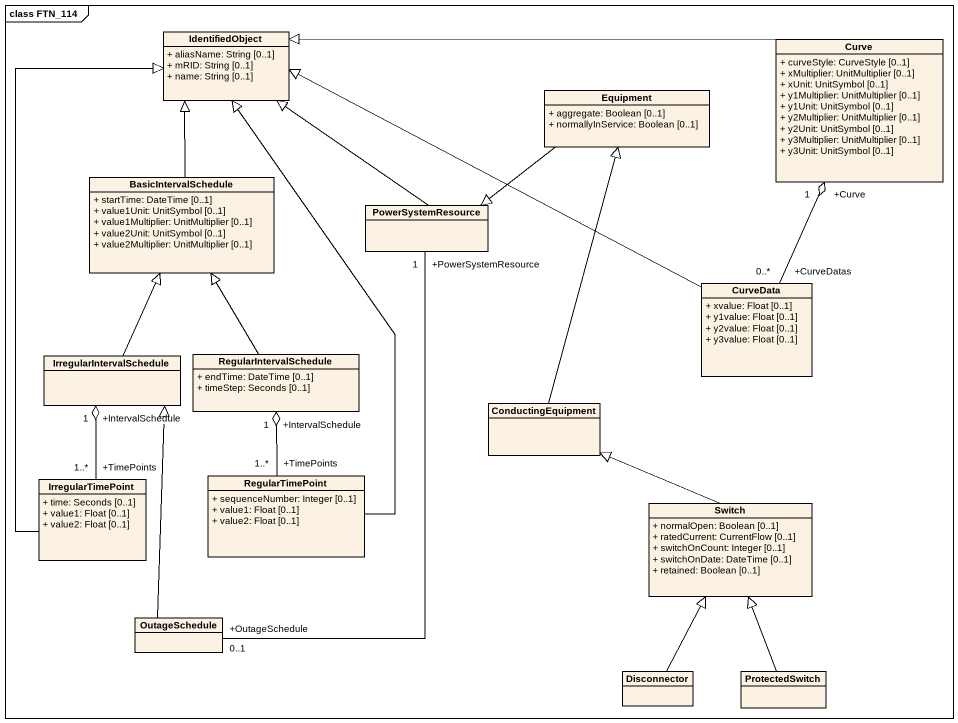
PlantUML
@startuml
mainframe class FTN_114
hide circle
hide empty members
skinparam classAttributeIconSize 0
class IdentifiedObject {
  + aliasName: String [0..1]
  + mRID: String [0..1]
  + name: String [0..1]
}
class Curve {
  + curveStyle: CurveStyle [0..1]
  + xMultiplier: UnitMultiplier [0..1]
  + xUnit: UnitSymbol [0..1]
  + y1Multiplier: UnitMultiplier [0..1]
  + y1Unit: UnitSymbol [0..1]
  + y2Multiplier: UnitMultiplier [0..1]
  + y2Unit: UnitSymbol [0..1]
  + y3Multiplier: UnitMultiplier [0..1]
  + y3Unit: UnitSymbol [0..1]
}
class Equipment {
  + aggregate: Boolean [0..1]
  + normallyInService: Boolean [0..1]
}
class BasicIntervalSchedule {
  + startTime: DateTime [0..1]
  + value1Unit: UnitSymbol [0..1]
  + value1Multiplier: UnitMultiplier [0..1]
  + value2Unit: UnitSymbol [0..1]
  + value2Multiplier: UnitMultiplier [0..1]
}
class PowerSystemResource
class CurveData {
  + xvalue: Float [0..1]
  + y1value: Float [0..1]
  + y2value: Float [0..1]
  + y3value: Float [0..1]
}
class IrregularIntervalSchedule
class RegularIntervalSchedule {
  + endTime: DateTime [0..1]
  + timeStep: Seconds [0..1]
}
class ConductingEquipment
class RegularTimePoint {
  + sequenceNumber: Integer [0..1]
  + value1: Float [0..1]
  + value2: Float [0..1]
}
class IrregularTimePoint {
  + time: Seconds [0..1]
  + value1: Float [0..1]
  + value2: Float [0..1]
}
class Switch {
  + normalOpen: Boolean [0..1]
  + ratedCurrent: CurrentFlow [0..1]
  + switchOnCount: Integer [0..1]
  + switchOnDate: DateTime [0..1]
  + retained: Boolean [0..1]
}
class OutageSchedule
class Disconnector
class ProtectedSwitch
Curve -left-|> IdentifiedObject
Equipment -left-|> PowerSystemResource
BasicIntervalSchedule -up-|> IdentifiedObject
PowerSystemResource -up-|> IdentifiedObject
CurveData -left-|> IdentifiedObject
CurveData "+CurveDatas\n0..*" -up-o "+Curve\n1" Curve
IrregularIntervalSchedule -up-|> BasicIntervalSchedule
IrregularIntervalSchedule "+IntervalSchedule\n1" o-- "+TimePoints\n1..*" IrregularTimePoint
RegularIntervalSchedule -up-|> BasicIntervalSchedule
RegularIntervalSchedule "+IntervalSchedule\n1" o-- "+TimePoints\n1..*" RegularTimePoint
ConductingEquipment -up-|> Equipment
RegularTimePoint -up-|> IdentifiedObject
IrregularTimePoint -up-|> IdentifiedObject
Switch -up-|> ConductingEquipment
OutageSchedule "+OutageSchedule\n0..1" -up- "+PowerSystemResource\n1" PowerSystemResource
OutageSchedule -up-|> IrregularIntervalSchedule
Disconnector -up-|> Switch
ProtectedSwitch -up-|> Switch
@enduml
